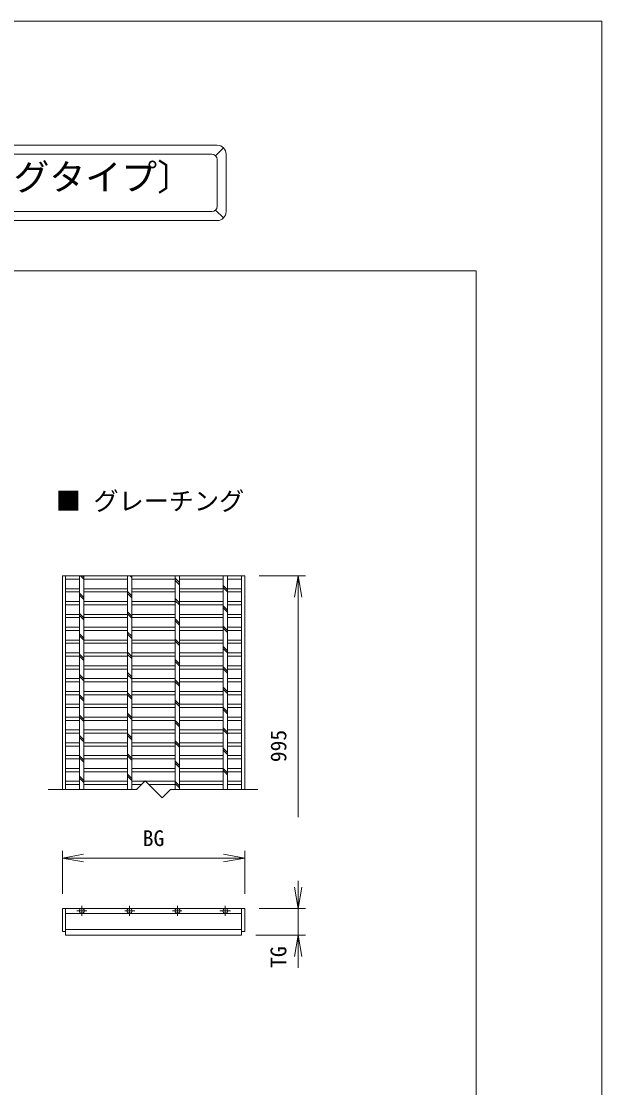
# Model space of a CAD drawing. Units: millimetres, scale not verified. Extents: x 7104 to 27197, y 3552 to 17396.
# Drawn here: x 25580 to 27197, y 14427 to 17396 of the extents above; entities that cross this region are included whole.
import ezdxf
from ezdxf.enums import TextEntityAlignment as Align

# ---------------------------------------------------------------- set-up
doc = ezdxf.new("R2010")
doc.units = ezdxf.units.MM
doc.header["$LTSCALE"] = 20
doc.layers.add('0_2', color=4, linetype='Continuous', lineweight=18)
doc.styles.add('ＭＳ ゴシック-5.0-0.0', font='')
doc.styles.get('ＭＳ ゴシック-5.0-0.0').set_extended_font_data('ＭＳ ゴシック-5.0-0.0')

msp = doc.modelspace()

# ---------------------------------------------------------------- linework, layer by layer
at = {"layer": '0_2', "color": 2}
for p, q in [((23016.73, 17396.45), (27196.73, 17396.45)), ((27196.73, 17396.45), (27196.73, 11356.45))]:
    msp.add_line(p, q, dxfattribs=at)
at = {"layer": '0_2'}
for p, q in [((23761.73, 17051.45), (26125.71, 17051.45)), ((23776.73, 17026.45), (26110.71, 17026.45)), ((26121.31, 17022.06), (26143.38, 17044.13)), ((26150.71, 17026.45), (26150.71, 16866.45)), ((26125.71, 16881.45), (26125.71, 17011.45)), ((26121.31, 16870.85), (26143.38, 16848.78)), ((23761.73, 16841.45), (26125.71, 16841.45)), ((23776.73, 16866.45), (26110.71, 16866.45)), ((23416.73, 16701.8), (26846.73, 16701.8)), ((26846.73, 11666.45), (26846.73, 16701.8)), ((25694.32, 15851.93), (26202.32, 15851.93)), ((25694.32, 15257.55), (25694.32, 15851.93)), ((25703.32, 15257.55), (25703.32, 15851.93)), ((25703.32, 15842.93), (25742.32, 15842.93)), ((25742.32, 15257.55), (25742.32, 15851.93)), ((25744.9, 15851.93), (25754.32, 15842.51)), ((25750.56, 15851.93), (25754.32, 15848.16)), ((25754.32, 15257.55), (25754.32, 15851.93)), ((25754.32, 15842.93), (25875.66, 15842.93)), ((25875.66, 15257.55), (25875.66, 15851.93)), ((25883.47, 15851.93), (25887.66, 15847.74)), ((25887.66, 15257.55), (25887.66, 15851.93)), ((25887.66, 15842.93), (26008.99, 15842.93)), ((26008.99, 15257.55), (26008.99, 15851.93)), ((26008.99, 15845.2), (26020.99, 15833.2)), ((26008.99, 15839.54), (26020.99, 15827.54)), ((26020.99, 15257.55), (26020.99, 15851.93)), ((26020.99, 15842.93), (26142.32, 15842.93)), ((26142.32, 15257.55), (26142.32, 15851.93)), ((26154.32, 15257.55), (26154.32, 15851.93)), ((26154.32, 15842.93), (26193.32, 15842.93)), ((26193.32, 15257.55), (26193.32, 15851.93)), ((26202.32, 15257.55), (26202.32, 15851.93)), ((26242.32, 15851.93), (26371.46, 15851.93)), ((26351.46, 15851.93), (26341.04, 15792.84)), ((26351.46, 15851.93), (26351.46, 15180.28)), ((26351.46, 15851.93), (26361.88, 15792.84)), ((25703.32, 15816.18), (25742.32, 15816.18)), ((25703.32, 15807.18), (25742.32, 15807.18)), ((25742.32, 15803.59), (25754.32, 15791.59)), ((25754.32, 15816.18), (25875.66, 15816.18)), ((25754.32, 15807.18), (25875.66, 15807.18)), ((25875.66, 15808.83), (25887.66, 15796.83)), ((25875.66, 15803.17), (25887.66, 15791.17)), ((25887.66, 15816.18), (26008.99, 15816.18)), ((25887.66, 15807.18), (26008.99, 15807.18)), ((26020.99, 15816.18), (26142.32, 15816.18)), ((26020.99, 15807.18), (26142.32, 15807.18)), ((26142.32, 15825.01), (26154.32, 15813.01)), ((26142.32, 15819.35), (26154.32, 15807.35)), ((26154.32, 15816.18), (26193.32, 15816.18)), ((26154.32, 15807.18), (26193.32, 15807.18)), ((25703.32, 15780.43), (25742.32, 15780.43)), ((25703.32, 15771.43), (25742.32, 15771.43)), ((25742.32, 15797.94), (25754.32, 15785.94)), ((25754.32, 15780.43), (25875.66, 15780.43)), ((25754.32, 15771.43), (25875.66, 15771.43)), ((25887.66, 15780.43), (26008.99, 15780.43)), ((25887.66, 15771.43), (26008.99, 15771.43)), ((26008.99, 15788.63), (26020.99, 15776.63)), ((26008.99, 15782.98), (26020.99, 15770.98)), ((26020.99, 15780.43), (26142.32, 15780.43)), ((26020.99, 15771.43), (26142.32, 15771.43)), ((26154.32, 15780.43), (26193.32, 15780.43)), ((26154.32, 15771.43), (26193.32, 15771.43)), ((25703.32, 15744.68), (25742.32, 15744.68)), ((25742.32, 15747.03), (25754.32, 15735.03)), ((25742.32, 15741.37), (25754.32, 15729.37)), ((25754.32, 15744.68), (25875.66, 15744.68)), ((25875.66, 15752.26), (25887.66, 15740.26)), ((25875.66, 15746.6), (25887.66, 15734.6)), ((25887.66, 15744.68), (26008.99, 15744.68)), ((26020.99, 15744.68), (26142.32, 15744.68)), ((26142.32, 15768.44), (26154.32, 15756.44)), ((26142.32, 15762.78), (26154.32, 15750.78)), ((26154.32, 15744.68), (26193.32, 15744.68)), ((25703.32, 15735.68), (25742.32, 15735.68)), ((25754.32, 15735.68), (25875.66, 15735.68)), ((25887.66, 15735.68), (26008.99, 15735.68)), ((26008.99, 15732.06), (26020.99, 15720.06)), ((26008.99, 15726.41), (26020.99, 15714.41)), ((26020.99, 15735.68), (26142.32, 15735.68)), ((26142.32, 15711.87), (26154.32, 15699.87)), ((26154.32, 15735.68), (26193.32, 15735.68)), ((25703.32, 15708.93), (25742.32, 15708.93)), ((25703.32, 15699.93), (25742.32, 15699.93)), ((25742.32, 15690.46), (25754.32, 15678.46)), ((25742.32, 15684.8), (25754.32, 15672.8)), ((25754.32, 15708.93), (25875.66, 15708.93)), ((25754.32, 15699.93), (25875.66, 15699.93)), ((25875.66, 15695.69), (25887.66, 15683.69)), ((25875.66, 15690.04), (25887.66, 15678.04)), ((25887.66, 15708.93), (26008.99, 15708.93)), ((25887.66, 15699.93), (26008.99, 15699.93)), ((26020.99, 15708.93), (26142.32, 15708.93)), ((26020.99, 15699.93), (26142.32, 15699.93)), ((26142.32, 15706.21), (26154.32, 15694.21)), ((26154.32, 15708.93), (26193.32, 15708.93)), ((26154.32, 15699.93), (26193.32, 15699.93)), ((25703.32, 15673.18), (25742.32, 15673.18)), ((25703.32, 15664.18), (25742.32, 15664.18)), ((25754.32, 15673.18), (25875.66, 15673.18)), ((25754.32, 15664.18), (25875.66, 15664.18)), ((25887.66, 15673.18), (26008.99, 15673.18)), ((25887.66, 15664.18), (26008.99, 15664.18)), ((26008.99, 15675.5), (26020.99, 15663.5)), ((26008.99, 15669.84), (26020.99, 15657.84)), ((26020.99, 15673.18), (26142.32, 15673.18)), ((26020.99, 15664.18), (26142.32, 15664.18)), ((26142.32, 15655.3), (26154.32, 15643.3)), ((26154.32, 15673.18), (26193.32, 15673.18)), ((26154.32, 15664.18), (26193.32, 15664.18)), ((25703.32, 15637.43), (25742.32, 15637.43)), ((25703.32, 15628.43), (25742.32, 15628.43)), ((25742.32, 15633.89), (25754.32, 15621.89)), ((25742.32, 15628.23), (25754.32, 15616.23)), ((25754.32, 15637.43), (25875.66, 15637.43)), ((25754.32, 15628.43), (25875.66, 15628.43)), ((25875.66, 15639.12), (25887.66, 15627.12)), ((25875.66, 15633.47), (25887.66, 15621.47)), ((25887.66, 15637.43), (26008.99, 15637.43)), ((25887.66, 15628.43), (26008.99, 15628.43)), ((26020.99, 15637.43), (26142.32, 15637.43)), ((26020.99, 15628.43), (26142.32, 15628.43)), ((26142.32, 15649.64), (26154.32, 15637.64)), ((26154.32, 15637.43), (26193.32, 15637.43)), ((26154.32, 15628.43), (26193.32, 15628.43)), ((25703.32, 15601.68), (25742.32, 15601.68)), ((25703.32, 15592.68), (25742.32, 15592.68)), ((25754.32, 15601.68), (25875.66, 15601.68)), ((25754.32, 15592.68), (25875.66, 15592.68)), ((25887.66, 15601.68), (26008.99, 15601.68)), ((25887.66, 15592.68), (26008.99, 15592.68)), ((26008.99, 15618.93), (26020.99, 15606.93)), ((26008.99, 15613.27), (26020.99, 15601.27)), ((26020.99, 15601.68), (26142.32, 15601.68)), ((26020.99, 15592.68), (26142.32, 15592.68)), ((26142.32, 15598.73), (26154.32, 15586.73)), ((26142.32, 15593.07), (26154.32, 15581.07)), ((26154.32, 15601.68), (26193.32, 15601.68)), ((26154.32, 15592.68), (26193.32, 15592.68)), ((25703.32, 15565.93), (25742.32, 15565.93)), ((25742.32, 15577.32), (25754.32, 15565.32)), ((25742.32, 15571.66), (25754.32, 15559.66)), ((25754.32, 15565.93), (25875.66, 15565.93)), ((25875.66, 15582.56), (25887.66, 15570.56)), ((25875.66, 15576.9), (25887.66, 15564.9)), ((25887.66, 15565.93), (26008.99, 15565.93)), ((26008.99, 15562.36), (26020.99, 15550.36)), ((26020.99, 15565.93), (26142.32, 15565.93)), ((26154.32, 15565.93), (26193.32, 15565.93)), ((25703.32, 15556.93), (25742.32, 15556.93)), ((25754.32, 15556.93), (25875.66, 15556.93)), ((25887.66, 15556.93), (26008.99, 15556.93)), ((26008.99, 15556.7), (26020.99, 15544.7)), ((26020.99, 15556.93), (26142.32, 15556.93)), ((26142.32, 15542.16), (26154.32, 15530.16)), ((26142.32, 15536.51), (26154.32, 15524.51)), ((26154.32, 15556.93), (26193.32, 15556.93)), ((25703.32, 15530.18), (25742.32, 15530.18)), ((25703.32, 15521.18), (25742.32, 15521.18)), ((25742.32, 15520.75), (25754.32, 15508.75)), ((25742.32, 15515.09), (25754.32, 15503.09)), ((25754.32, 15530.18), (25875.66, 15530.18)), ((25754.32, 15521.18), (25875.66, 15521.18)), ((25875.66, 15525.99), (25887.66, 15513.99)), ((25875.66, 15520.33), (25887.66, 15508.33)), ((25887.66, 15530.18), (26008.99, 15530.18)), ((25887.66, 15521.18), (26008.99, 15521.18)), ((26008.99, 15505.79), (26020.99, 15493.79)), ((26020.99, 15530.18), (26142.32, 15530.18)), ((26020.99, 15521.18), (26142.32, 15521.18)), ((26154.32, 15530.18), (26193.32, 15530.18)), ((26154.32, 15521.18), (26193.32, 15521.18)), ((25703.32, 15494.43), (25742.32, 15494.43)), ((25703.32, 15485.43), (25742.32, 15485.43)), ((25754.32, 15494.43), (25875.66, 15494.43)), ((25754.32, 15485.43), (25875.66, 15485.43)), ((25887.66, 15494.43), (26008.99, 15494.43)), ((25887.66, 15485.43), (26008.99, 15485.43)), ((26008.99, 15500.13), (26020.99, 15488.13)), ((26020.99, 15494.43), (26142.32, 15494.43)), ((26020.99, 15485.43), (26142.32, 15485.43)), ((26142.32, 15485.59), (26154.32, 15473.59)), ((26142.32, 15479.94), (26154.32, 15467.94)), ((26154.32, 15494.43), (26193.32, 15494.43)), ((26154.32, 15485.43), (26193.32, 15485.43)), ((25703.32, 15458.68), (25742.32, 15458.68)), ((25703.32, 15449.68), (25742.32, 15449.68)), ((25742.32, 15464.18), (25754.32, 15452.18)), ((25742.32, 15458.53), (25754.32, 15446.53)), ((25754.32, 15458.68), (25875.66, 15458.68)), ((25754.32, 15449.68), (25875.66, 15449.68)), ((25875.66, 15469.42), (25887.66, 15457.42)), ((25875.66, 15463.76), (25887.66, 15451.76)), ((25887.66, 15458.68), (26008.99, 15458.68)), ((25887.66, 15449.68), (26008.99, 15449.68)), ((26008.99, 15449.22), (26020.99, 15437.22)), ((26008.99, 15443.57), (26020.99, 15431.57)), ((26020.99, 15458.68), (26142.32, 15458.68)), ((26020.99, 15449.68), (26142.32, 15449.68)), ((26154.32, 15458.68), (26193.32, 15458.68)), ((26154.32, 15449.68), (26193.32, 15449.68)), ((25703.32, 15422.93), (25742.32, 15422.93)), ((25703.32, 15413.93), (25742.32, 15413.93)), ((25754.32, 15422.93), (25875.66, 15422.93)), ((25754.32, 15413.93), (25875.66, 15413.93)), ((25887.66, 15422.93), (26008.99, 15422.93)), ((25887.66, 15413.93), (26008.99, 15413.93)), ((26020.99, 15422.93), (26142.32, 15422.93)), ((26020.99, 15413.93), (26142.32, 15413.93)), ((26142.32, 15429.03), (26154.32, 15417.03)), ((26142.32, 15423.37), (26154.32, 15411.37)), ((26154.32, 15422.93), (26193.32, 15422.93)), ((26154.32, 15413.93), (26193.32, 15413.93)), ((25703.32, 15387.18), (25742.32, 15387.18)), ((25742.32, 15407.61), (25754.32, 15395.61)), ((25742.32, 15401.96), (25754.32, 15389.96)), ((25754.32, 15387.18), (25875.66, 15387.18)), ((25875.66, 15412.85), (25887.66, 15400.85)), ((25875.66, 15407.19), (25887.66, 15395.19)), ((25887.66, 15387.18), (26008.99, 15387.18)), ((26008.99, 15392.65), (26020.99, 15380.65)), ((26008.99, 15387), (26020.99, 15375)), ((26020.99, 15387.18), (26142.32, 15387.18)), ((26154.32, 15387.18), (26193.32, 15387.18)), ((25703.32, 15378.18), (25742.32, 15378.18)), ((25754.32, 15378.18), (25875.66, 15378.18)), ((25875.66, 15356.28), (25887.66, 15344.28)), ((25887.66, 15378.18), (26008.99, 15378.18)), ((26020.99, 15378.18), (26142.32, 15378.18)), ((26142.32, 15372.46), (26154.32, 15360.46)), ((26142.32, 15366.8), (26154.32, 15354.8)), ((26154.32, 15378.18), (26193.32, 15378.18)), ((25703.32, 15351.43), (25742.32, 15351.43)), ((25703.32, 15342.43), (25742.32, 15342.43)), ((25742.32, 15351.05), (25754.32, 15339.05)), ((25742.32, 15345.39), (25754.32, 15333.39)), ((25754.32, 15351.43), (25875.66, 15351.43)), ((25754.32, 15342.43), (25875.66, 15342.43)), ((25875.66, 15350.62), (25887.66, 15338.62)), ((25887.66, 15351.43), (26008.99, 15351.43)), ((25887.66, 15342.43), (26008.99, 15342.43)), ((26008.99, 15336.08), (26020.99, 15324.08)), ((26008.99, 15330.43), (26020.99, 15318.43)), ((26020.99, 15351.43), (26142.32, 15351.43)), ((26020.99, 15342.43), (26142.32, 15342.43)), ((26154.32, 15351.43), (26193.32, 15351.43)), ((26154.32, 15342.43), (26193.32, 15342.43)), ((25703.32, 15315.68), (25742.32, 15315.68)), ((25703.32, 15306.68), (25742.32, 15306.68)), ((25742.32, 15294.48), (25754.32, 15282.48)), ((25754.32, 15315.68), (25875.66, 15315.68)), ((25754.32, 15306.68), (25875.66, 15306.68)), ((25875.66, 15299.71), (25887.66, 15287.71)), ((25887.66, 15315.68), (26008.99, 15315.68)), ((25887.66, 15306.68), (26008.99, 15306.68)), ((26020.99, 15315.68), (26142.32, 15315.68)), ((26020.99, 15306.68), (26142.32, 15306.68)), ((26142.32, 15315.89), (26154.32, 15303.89)), ((26142.32, 15310.23), (26154.32, 15298.23)), ((26154.32, 15315.68), (26193.32, 15315.68)), ((26154.32, 15306.68), (26193.32, 15306.68)), ((25703.32, 15279.93), (25742.32, 15279.93)), ((25703.32, 15270.93), (25742.32, 15270.93)), ((25742.32, 15288.82), (25754.32, 15276.82)), ((25754.32, 15279.93), (25875.66, 15279.93)), ((25754.32, 15270.93), (25875.66, 15270.93)), ((25875.66, 15294.06), (25887.66, 15282.06)), ((25887.66, 15279.93), (25923.38, 15279.93)), ((25887.66, 15270.93), (25914.38, 15270.93)), ((25924.67, 15281.21), (25901.01, 15257.55)), ((25924.67, 15281.21), (25971.98, 15233.9)), ((25925.95, 15279.93), (26008.99, 15279.93)), ((25934.95, 15270.93), (26008.99, 15270.93)), ((26008.99, 15279.52), (26020.99, 15267.52)), ((26008.99, 15273.86), (26020.99, 15261.86)), ((26020.99, 15279.93), (26142.32, 15279.93)), ((26020.99, 15270.93), (26142.32, 15270.93)), ((26154.32, 15279.93), (26193.32, 15279.93)), ((26154.32, 15270.93), (26193.32, 15270.93)), ((25654.62, 15257.55), (25901.01, 15257.55)), ((25971.98, 15233.9), (25995.64, 15257.55)), ((25995.64, 15257.55), (26238.48, 15257.55)), ((25694.32, 14966.14), (25694.32, 15086.26)), ((25694.32, 15066.26), (25753.41, 15076.68)), ((25694.32, 15066.26), (26202.32, 15066.26)), ((25694.32, 15066.26), (25753.41, 15055.84)), ((26202.32, 15066.26), (26143.23, 15076.68)), ((26202.32, 15066.26), (26143.23, 15055.84)), ((26202.32, 14966.14), (26202.32, 15086.26)), ((26351.46, 14926.14), (26351.46, 15002.7)), ((26351.46, 14926.14), (26341.04, 14985.23)), ((26351.46, 14926.14), (26361.88, 14985.23)), ((25694.32, 14926.14), (25694.32, 14861.6)), ((25694.32, 14926.14), (26202.32, 14926.14)), ((25703.32, 14926.14), (25703.32, 14851.14)), ((25703.32, 14912.14), (26193.32, 14912.14)), ((25734.27, 14919.14), (25762.17, 14919.14)), ((25748.32, 14933.08), (25748.32, 14905.19)), ((25868.51, 14919.14), (25896.4, 14919.14)), ((25881.66, 14933.08), (25881.66, 14905.19)), ((26001, 14919.14), (26027.15, 14919.14)), ((26014.99, 14933.08), (26014.99, 14905.19)), ((26133.5, 14919.14), (26163.13, 14919.14)), ((26148.32, 14933.08), (26148.32, 14905.19)), ((26193.32, 14926.14), (26193.32, 14851.14)), ((26202.32, 14926.14), (26202.32, 14861.6)), ((26242.32, 14926.14), (26371.46, 14926.14)), ((26351.46, 14926.14), (26351.46, 14851.14)), ((25694.32, 14861.6), (25703.32, 14861.6)), ((25703.32, 14866.83), (26193.32, 14866.83)), ((25703.32, 14851.14), (26193.32, 14851.14)), ((26193.32, 14861.6), (26202.32, 14861.6)), ((26233.32, 14851.14), (26371.46, 14851.14)), ((26351.46, 14851.14), (26341.04, 14792.05)), ((26351.46, 14851.14), (26351.46, 14760.31)), ((26351.46, 14851.14), (26361.88, 14792.05))]:
    msp.add_line(p, q, dxfattribs=at)
for centre in [(25748.32, 14919.14), (25881.66, 14919.14), (26014.99, 14919.14), (26148.32, 14919.14)]:
    msp.add_circle(centre, 7, dxfattribs=at)
for centre, radius, start, end in [((26125.71, 17026.45), 25, 0, 90), ((26110.71, 17011.45), 15, 0, 90), ((26110.71, 16881.45), 15, 270, 0), ((26125.71, 16866.45), 25, 270, 0)]:
    msp.add_arc(centre, radius, start, end, dxfattribs=at)

# ---------------------------------------------------------------- texts
at = {"layer": '0_2', "color": 7, "style": 'ＭＳ ゴシック-5.0-0.0'}
for s, height, p in [('ＨＣ－Ｇ型側溝〔横断用：グレーチングタイプ〕', 73.31, (23858.34, 16903.96)), ('■ グレーチング', 51.32, (25676.08, 16019.44)), ('BG', 43.99, (25918.32, 15086.26))]:
    msp.add_text(s, height=height, dxfattribs=at).set_placement(p, align=Align.BOTTOM_LEFT)
for s, p in [('995', (26331.46, 15333.3)), ('TG', (26331.46, 14760.31))]:
    msp.add_text(s, height=43.99, rotation=90, dxfattribs=at).set_placement(p, align=Align.BOTTOM_LEFT)

doc.saveas('drawing.dxf')
